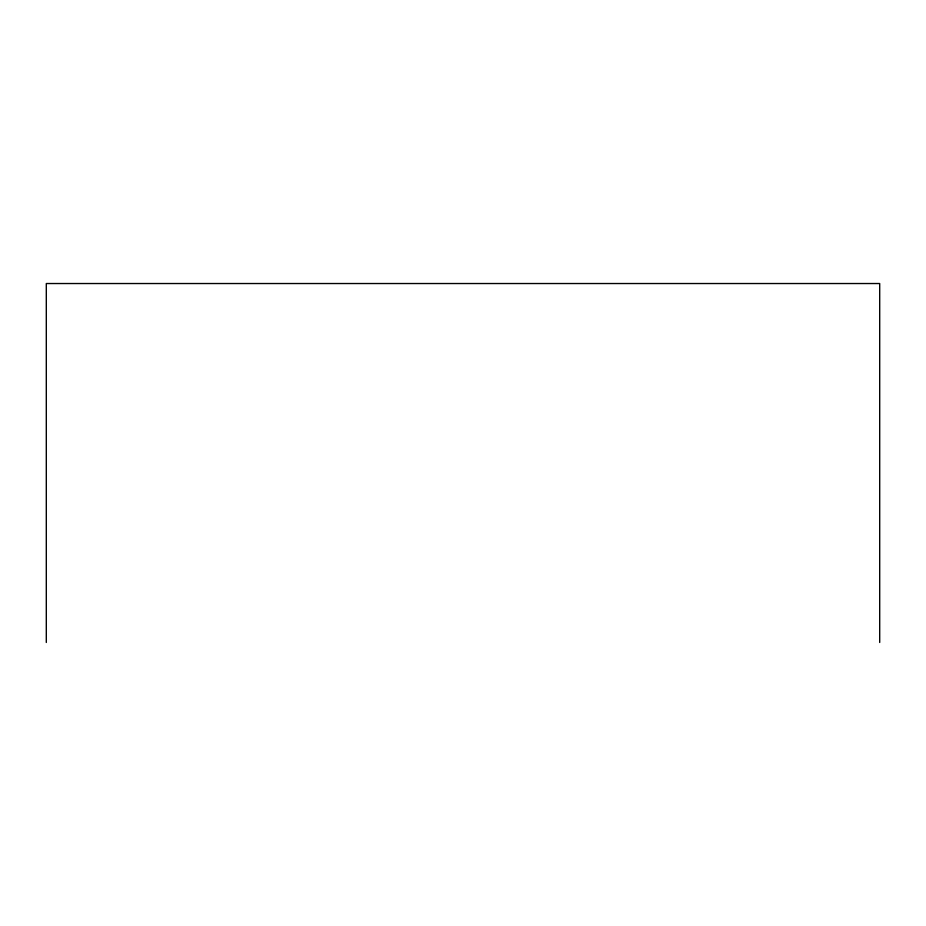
<?xml version="1.0" encoding="UTF-8"?>
<svg xmlns="http://www.w3.org/2000/svg" width="926" height="926" viewBox="0 0 926 926"><rect width="100%" height="100%" fill="white"/><g stroke="black" fill="none" stroke-linecap="round" stroke-linejoin="round"><path stroke-width="1.39" d="M879.7 642.47L879.7 283.53L46.3 283.53L46.3 642.47"/></g></svg>
